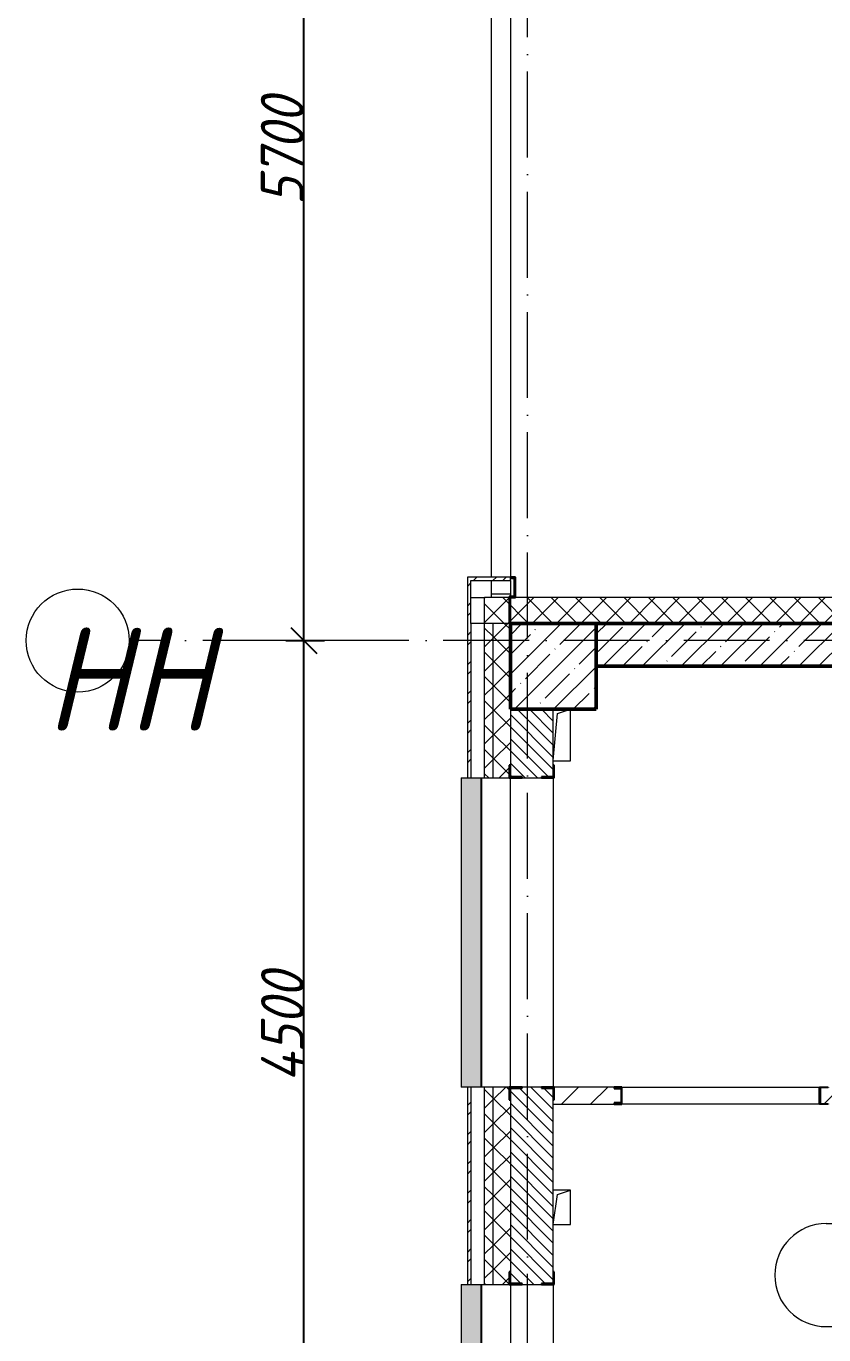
# Model space of a CAD drawing. Header units: millimetres. Extents: x -606178 to 312196, y -19338 to 632709.
# Drawn here: x -431100 to -426456, y 515333 to 522953 of the extents above; entities that cross this region are included whole.
import ezdxf

# ---------------------------------------------------------------- set-up
doc = ezdxf.new("R2010")
doc.units = ezdxf.units.MM
doc.linetypes.add('50_200_ШТРИХ_1Т_ш5_п1_п1_', pattern=[700, 500, -100, 0, -100])
for name, color, linetype, lineweight in [('A-____-____-DIMS', 7, 'Continuous', 9), ('A-FLOR-____-OTLN', 7, 'Continuous', 9), ('A-GENM-____-MCUT', 7, 'Continuous', 25), ('A-GENM-____-OTLN', 7, 'Continuous', 9), ('A-GENM-____-OTLN-1', 7, 'Continuous', 25), ('A-GLAZ-____-OTLN', 7, 'Continuous', 9), ('A-WALL-____-MCUT', 7, 'Continuous', 13), ('A-WALL-____-MCUT-1', 7, 'Continuous', 9), ('A-WALL-____-MCUT-2', 7, 'Continuous', 50), ('A-WALL-____-OTLN', 7, 'Continuous', 9), ('A-WALL-____-PATT-1', 7, 'Continuous', 9), ('A-WALL-FNSH-MCUT-1', 7, 'Continuous', 9), ('I-WALL-____-OTLN', 7, 'Continuous', 9), ('S-COLS-____-MCUT', 7, 'Continuous', 50), ('S-COLS-____-OTLN', 7, 'Continuous', 9), ('S-GRID-____-IDEN', 7, 'Continuous', 9), ('S-GRID-____-OTLN-1', 7, '50_200_ШТРИХ_1Т_ш5_п1_п1_', 9)]:
    doc.layers.add(name, color=color, linetype=linetype, lineweight=lineweight)
doc.layers.add('A-AREA-IDEN-1', color=7, linetype='Continuous', lineweight=9, true_color=0x000000)
doc.layers.add('A-GLAZ-____-OTLN-1', color=7, linetype='Continuous', lineweight=9, true_color=0xc0c0c0)
doc.styles.add('ISOCPEUR_I_9', font='isocpeui.ttf', dxfattribs={"width": 0.9, "height": 250})
doc.dimstyles.new('ISO-2_5_0_9К_БОЛЬШОЙ_ОСИ', dxfattribs={"dimscale": 304.8, "dimtxt": 248.995294, "dimasz": 0.492126, "dimexe": 0.393701, "dimexo": 0, "dimgap": 0, "dimtad": 1, "dimdec": 0, "dimzin": 0, "dimdsep": 46, "dimtxsty": 'ISOCPEUR_I_9', "dimblk1": 'OBLIQUE', "dimblk2": 'OBLIQUE', "dimsah": 1, "dimcen": 0.09, "dimdle": 0.393701, "dimazin": 0, "dimtfac": 1, "dimtdec": 4, "dimtix": 1, "dimtmove": 0, "dimatfit": 3, "dimfxl": 1, "dimtvp": 1, "dimtolj": 1, "dimtzin": 0, "dimarcsym": 2})
pattern_1 = [(45, (-425830.77, 451794.26), (-70.71068, 70.71068), []), (135, (-425830.77, 451794.26), (-70.71068, -70.71068), [])]
pattern_2 = [(45, (-425830.77, 451794.26), (-85.53659, 85.53659), []), (45, (-425773.75, 451794.26), (-85.53659, 85.53659), [])]

# ---------------------------------------------------------------- blocks, each defined once
blk = doc.blocks.new('BSC_Колонна _Прямоугольная - 500х500-V27-АР1_План отверстий 1 этажа в осях 1-64_Ю-ЯЯ')
at = {"layer": 'S-COLS-____-OTLN'}
h = blk.add_hatch(dxfattribs=at)
h.set_pattern_fill('FP_33', color=256, style=0, pattern_type=2)
h.set_pattern_definition([(45, (2200, -67431.04), (-114.04925, 114.04925), []), (45, (2314.05, -67431.04), (-114.04925, 114.04925), [201.613, -40.323, 3.353, -36.97])])
h.paths.add_polyline_path([(-250, -250), (250, -250), (250, 250), (-250, 250)], flags=0)
at = {"layer": 'S-COLS-____-MCUT'}
for p, q in [((250, 250), (-250, 250)), ((-250, 250), (-250, -250)), ((250, -250), (250, 250)), ((-250, -250), (250, -250))]:
    blk.add_line(p, q, dxfattribs=at)
blk = doc.blocks.new('Фахверк_СКБ_Уголок - 250_2700-27497298-АР1_План отверстий 1 этажа в осях 1-64_Ю-ЯЯ')
at = {"layer": 'A-GENM-____-MCUT'}
for p, q in [((200, 181), (125, 181)), ((125, 181), (125, 106)), ((131, 106), (131, 175)), ((131, 175), (200, 175)), ((200, 175), (200, 181)), ((125, 106), (131, 106)), ((131, -6), (125, -6)), ((125, -6), (125, -81)), ((131, -75), (131, -6)), ((200, -75), (131, -75)), ((200, -81), (200, -75)), ((125, -81), (200, -81))]:
    blk.add_line(p, q, dxfattribs=at)
blk = doc.blocks.new('154_Фахверк_СКБ_Швеллер - Тип_100_4010-28225412-АР1_План отверстий 1 этажа в осях 1-64_Ю-ЯЯ')
at = {"layer": 'A-GENM-____-MCUT'}
for p, q in [((125, 50), (175, 50)), ((125, -50), (125, 50)), ((128, 47), (128, -47)), ((175, 47), (128, 47)), ((175, 50), (175, 47)), ((175, -50), (125, -50)), ((128, -47), (175, -47)), ((175, -47), (175, -50))]:
    blk.add_line(p, q, dxfattribs=at)
blk = doc.blocks.new('154_Стойка_СКБ_Швеллер - СМ-2230_100-28215779-АР1_План отверстий 1 этажа в осях 1-64_Ю-ЯЯ')
at = {"layer": 'A-GENM-____-MCUT'}
for p, q in [((171, 50), (125, 50)), ((125, 50), (125, -50)), ((129.5, 42.4), (171, 42.4)), ((129.5, -42.4), (129.5, 42.4)), ((171, 42.4), (171, 50)), ((125, -50), (171, -50)), ((171, -42.4), (129.5, -42.4)), ((171, -50), (171, -42.4))]:
    blk.add_line(p, q, dxfattribs=at)
blk = doc.blocks.new('AR_Отверстие прямоугольное _в плите_ - AR_Отверстие прямоугольное _в плите_-30511980-АР1_План отверстий 1 этажа в осях 1-64_Ю-ЯЯ')
at = {"layer": 'A-GENM-____-OTLN'}
for p, q in [((-49.9, -148.5), (-25, 125)), ((-25, 125), (50, 150)), ((50, -150), (50, 150)), ((-49.9, -150), (50, -150))]:
    blk.add_line(p, q, dxfattribs=at)
blk = doc.blocks.new('AR_Отверстие прямоугольное _в плите_ - AR_Отверстие прямоугольное _в плите_-V231-АР1_План отверстий 1 этажа в осях 1-64_Ю-ЯЯ')
at = {"layer": 'A-GENM-____-OTLN'}
for p, q in [((50, 100), (-49.9, 100)), ((-25, 75), (50, 100)), ((50, -100), (50, 100)), ((-49.9, -99.1), (-25, 75)), ((-49.9, -100), (50, -100))]:
    blk.add_line(p, q, dxfattribs=at)
blk = doc.blocks.new('Отлив_СКБ - Отлив витража_120_НВФ-31885689-АР1_План отверстий 1 этажа в осях 1-64_Ю-ЯЯ')
at = {"layer": 'A-GLAZ-____-OTLN-1'}
for points in [[(1800, 2), (1800, 120), (0, 120), (0, 2), (749.6, 2)], [(1800, 0), (1800, 2), (0, 2), (0, 0), (749.6, 0)]]:
    blk.add_hatch(color=256, dxfattribs=at).paths.add_polyline_path(points, flags=0)
at = {"layer": 'A-GLAZ-____-OTLN'}
for p, q in [((0, 83), (0, 120)), ((1800, 120), (0, 120)), ((1800, 120), (1800, 83)), ((0, 2), (1800, 2)), ((1800, 0), (0, 0))]:
    blk.add_line(p, q, dxfattribs=at)
blk = doc.blocks.new('О_Общий_Откосы металлические_СКБ_Боковой - О_Общий_Откосы металлические_СКБ_Боковой-V250-АР1_План отверстий 1 этажа в осях 1-64_Ю-ЯЯ')
at = {"layer": 'A-GENM-____-MCUT'}
for p, q in [((120, 0), (0, 0)), ((0, 0), (0, -30)), ((120, -30), (120, 0)), ((0, -30), (7, -30)), ((7, -30), (7, -7)), ((7, -7), (113, -7)), ((113, -7), (113, -37)), ((113, -37), (270, -37)), ((270, -30), (120, -30)), ((270, -37), (270, -30))]:
    blk.add_line(p, q, dxfattribs=at)
blk = doc.blocks.new('Ось сетки - Круг_Ø6_00__ISO-2_5_0_9K_-25732049-АР1_План отверстий 1 этажа в осях 1-64_Ю-ЯЯ')
at = {"layer": 'S-GRID-____-IDEN'}
blk.add_circle((0, 0), 3, dxfattribs=at)
blk = doc.blocks.new('_Oblique')
at = {"color": 0, "linetype": 'ByBlock', "lineweight": -2}
blk.add_line((-0.5, -0.5), (0.5, 0.5), dxfattribs=at)
blk = doc.blocks.new('*D4348')
at = {"layer": 'A-____-____-DIMS', "color": 0, "lineweight": -2, "transparency": 16777216}
for p, q in [((-429482.2, 514755.3), (-429482.2, 519495.3)), ((-429588.2, 519375.3), (-429362.2, 519375.3)), ((-429588.2, 514875.3), (-429362.2, 514875.3))]:
    blk.add_line(p, q, dxfattribs=at)
at = {"layer": 'Defpoints', "color": 0, "transparency": 16777216}
for p in [(-429588.2, 519375.3), (-429482.2, 519375.3), (-429588.2, 514875.3)]:
    blk.add_point(p, dxfattribs=at)
at = {"layer": 'A-____-____-DIMS', "color": 0, "lineweight": -2, "transparency": 16777216, "xscale": 150, "yscale": 150, "zscale": 150}
for p, rotation in [((-429482.2, 519375.3), 90), ((-429482.2, 514875.3), 270)]:
    blk.add_blockref('_Oblique', p, dxfattribs=dict(at, rotation=rotation))
at = {"layer": 'A-____-____-DIMS', "color": 0, "transparency": 16777216, "insert": (-429607.2, 517125.3), "char_height": 250, "width": 781.462, "attachment_point": 5, "rotation": 90, "style": 'ISOCPEUR_I_9'}
blk.add_mtext('\\A1;4500', dxfattribs=at)
blk = doc.blocks.new('*D4349')
at = {"layer": 'A-____-____-DIMS', "color": 0, "lineweight": -2, "transparency": 16777216}
for p, q in [((-429482.2, 519255.3), (-429482.2, 525195.3)), ((-429588.2, 525075.3), (-429362.2, 525075.3)), ((-429588.2, 519375.3), (-429362.2, 519375.3))]:
    blk.add_line(p, q, dxfattribs=at)
at = {"layer": 'Defpoints', "color": 0, "transparency": 16777216}
for p in [(-429588.2, 525075.3), (-429482.2, 525075.3), (-429588.2, 519375.3)]:
    blk.add_point(p, dxfattribs=at)
at = {"layer": 'A-____-____-DIMS', "color": 0, "lineweight": -2, "transparency": 16777216, "xscale": 150, "yscale": 150, "zscale": 150}
for p, rotation in [((-429482.2, 525075.3), 90), ((-429482.2, 519375.3), 270)]:
    blk.add_blockref('_Oblique', p, dxfattribs=dict(at, rotation=rotation))
at = {"layer": 'A-____-____-DIMS', "color": 0, "transparency": 16777216, "insert": (-429608.8, 522225.3), "char_height": 250, "width": 758.478, "attachment_point": 5, "rotation": 90, "style": 'ISOCPEUR_I_9'}
blk.add_mtext('\\A1;5700', dxfattribs=at)
blk = doc.blocks.new('AAR_СКБ_Марка_помещения_1_5 ммп - Номер _ Площадь-27962135-АИ_План этажа_Стены_1')
at = {"layer": 'A-AREA-IDEN-1'}
for p, q in [((-2.987, 3), (3.013, 3)), ((-2.987, 0), (3.013, 0))]:
    blk.add_line(p, q, dxfattribs=at)
for centre, start, end in [((-2.987, 1.5), 90, 270), ((3.013, 1.5), 270, 90)]:
    blk.add_arc(centre, 1.5, start, end, dxfattribs=at)

msp = doc.modelspace()

# ---------------------------------------------------------------- hatches: boundary and pattern name
at = {"layer": 'A-WALL-____-PATT-1'}
h = msp.add_hatch(dxfattribs=at)
h.set_pattern_fill('FP_3', color=256, style=0, pattern_type=2)
h.set_pattern_definition(pattern_2)
h.paths.add_polyline_path([(-428510.7712, 519725.3011), (-428280.7712, 519725.3011), (-428280.7712, 519745.3011), (-428530.7712, 519745.3011), (-428530.7712, 519725.3011)], flags=0)
h = msp.add_hatch(dxfattribs=at)
h.set_pattern_fill('FP_3', color=256, style=0, pattern_type=2)
h.set_pattern_definition(pattern_2)
h.paths.add_polyline_path([(-428530.7712, 506725.3011), (-428510.7712, 506725.3011), (-428510.7712, 507975.3011), (-428530.7712, 507975.3011), (-428530.7712, 507403.632)], flags=0)
h.paths.add_polyline_path([(-428530.7712, 509775.3011), (-428510.7712, 509775.3011), (-428510.7712, 510975.3011), (-428530.7712, 510975.3011), (-428530.7712, 510632.6022)], flags=0)
h.paths.add_polyline_path([(-428510.7712, 512775.3011), (-428510.7712, 513825.3011), (-428530.7712, 513825.3011), (-428530.7712, 512775.3011)], flags=0)
h.paths.add_polyline_path([(-428510.7712, 515625.3011), (-428510.7712, 516775.3011), (-428530.7712, 516775.3011), (-428530.7712, 515625.3011)], flags=0)
h.paths.add_polyline_path([(-428530.7712, 518575.3011), (-428510.7712, 518575.3011), (-428510.7712, 519725.3011), (-428530.7712, 519725.3011), (-428530.7712, 518705.0277)], flags=0)
h = msp.add_hatch(dxfattribs=at)
h.set_pattern_fill('FP_1', color=256, style=0, pattern_type=2)
h.set_pattern_definition(pattern_1)
h.paths.add_polyline_path([(-426030.7712, 519475.3011), (-426030.7712, 519625.3011), (-428430.7712, 519625.3011), (-428430.7712, 519475.3011), (-427613.6806, 519475.3011)], flags=0)
h = msp.add_hatch(dxfattribs=at)
h.set_pattern_fill('FP_1', color=256, style=0, pattern_type=2)
h.set_pattern_definition(pattern_1)
h.paths.add_polyline_path([(-428430.7712, 506825.3011), (-428380.7712, 506825.3011), (-428380.7712, 507975.3011), (-428430.7712, 507975.3011), (-428430.7712, 507403.632)], flags=0)
h.paths.add_polyline_path([(-428430.7712, 509775.3011), (-428380.7712, 509775.3011), (-428380.7712, 510975.3011), (-428430.7712, 510975.3011), (-428430.7712, 510632.6022)], flags=0)
h.paths.add_polyline_path([(-428430.7712, 512775.3011), (-428380.7712, 512775.3011), (-428380.7712, 513825.3011), (-428430.7712, 513825.3011), (-428430.7712, 513054.3298)], flags=0)
h.paths.add_polyline_path([(-428380.7712, 515625.3011), (-428380.7712, 516775.3011), (-428430.7712, 516775.3011), (-428430.7712, 515625.3011)], flags=0)
h.paths.add_polyline_path([(-428380.7712, 518575.3011), (-428380.7712, 519475.3011), (-428430.7712, 519475.3011), (-428430.7712, 518575.3011)], flags=0)
h = msp.add_hatch(dxfattribs=at)
h.set_pattern_fill('FP_1', color=256, style=0, pattern_type=2)
h.set_pattern_definition(pattern_1)
h.paths.add_polyline_path([(-428380.7712, 506875.3011), (-428280.7712, 506875.3011), (-428280.7712, 507900.3011), (-428286.7712, 507900.3011), (-428286.7712, 507975.3011), (-428380.7712, 507975.3011), (-428380.7712, 507403.632)], flags=0)
h.paths.add_polyline_path([(-428286.7712, 509775.3011), (-428286.7712, 509850.3011), (-428280.7712, 509850.3011), (-428280.7712, 510975.3011), (-428380.7712, 510975.3011), (-428380.7712, 509775.3011)], flags=0)
h.paths.add_polyline_path([(-428286.7712, 512775.3011), (-428286.7712, 512850.3011), (-428280.7712, 512850.3011), (-428280.7712, 513825.3011), (-428380.7712, 513825.3011), (-428380.7712, 512775.3011)], flags=0)
h.paths.add_polyline_path([(-428286.7712, 515625.3011), (-428286.7712, 515700.3011), (-428280.7712, 515700.3011), (-428280.7712, 516700.3011), (-428286.7712, 516700.3011), (-428286.7712, 516775.3011), (-428380.7712, 516775.3011), (-428380.7712, 515625.3011)], flags=0)
h.paths.add_polyline_path([(-428380.7712, 518575.3011), (-428286.7712, 518575.3011), (-428286.7712, 518650.3011), (-428280.7712, 518650.3011), (-428280.7712, 519475.3011), (-428380.7712, 519475.3011), (-428380.7712, 518705.0277)], flags=0)
h = msp.add_hatch(dxfattribs=at)
h.set_pattern_fill('FP_13', color=256, style=0, pattern_type=2)
h.set_pattern_definition([(45, (-425830.77, 451794.26), (-114.04925, 114.04925), []), (45, (-425716.72, 451794.26), (-114.04925, 114.04925), [201.612, -40.322, 3.353, -36.97])])
h.paths.add_polyline_path([(-420780.7712, 519225.3011), (-420780.7712, 519475.3011), (-421480.7712, 519475.3011), (-421480.7712, 519225.3011)], flags=0)
h.paths.add_polyline_path([(-422630.7712, 519225.3011), (-422630.7712, 519475.3011), (-427780.7712, 519475.3011), (-427780.7712, 519225.3011), (-425846.1799, 519225.3011)], flags=0)
h = msp.add_hatch(dxfattribs=at)
h.set_pattern_fill('FP_6', color=256, style=0, pattern_type=2)
h.set_pattern_definition([(135, (-425830.77, 451794.26), (-35.35534, -35.35534), [])])
h.paths.add_polyline_path([(-428099.7712, 515625.3011), (-428099.7712, 515631.3011), (-428030.7712, 515631.3011), (-428030.7712, 516769.3011), (-428099.7712, 516769.3011), (-428099.7712, 516775.3011), (-428211.7712, 516775.3011), (-428211.7712, 516769.3011), (-428280.7712, 516769.3011), (-428280.7712, 515631.3011), (-428211.7712, 515631.3011), (-428211.7712, 515625.3011)], flags=0)
h.paths.add_polyline_path([(-428211.7712, 518575.3011), (-428099.7712, 518575.3011), (-428099.7712, 518581.3011), (-428030.7712, 518581.3011), (-428030.7712, 518975.3011), (-428280.7712, 518975.3011), (-428280.7712, 518581.3011), (-428211.7712, 518581.3011)], flags=0)
h = msp.add_hatch(dxfattribs=at)
h.set_pattern_fill('FP_4', color=256, style=0, pattern_type=2)
h.set_pattern_definition([(45, (-425830.77, 451794.26), (-84.85281, 84.85281), [])])
h.paths.add_polyline_path([(-424930.7712, 516675.3011), (-424930.7712, 516775.3011), (-426430.7712, 516775.3011), (-426430.7712, 516772.3011), (-426477.7712, 516772.3011), (-426477.7712, 516678.3011), (-426430.7712, 516678.3011), (-426430.7712, 516675.3011), (-425846.1799, 516675.3011)], flags=0)
h.paths.add_polyline_path([(-427676.7712, 516675.3011), (-427676.7712, 516682.9011), (-427635.2712, 516682.9011), (-427635.2712, 516767.7011), (-427676.7712, 516767.7011), (-427676.7712, 516775.3011), (-428024.7712, 516775.3011), (-428024.7712, 516700.3011), (-428030.7712, 516700.3011), (-428030.7712, 516675.3011), (-428024.7712, 516675.3011)], flags=0)

# ---------------------------------------------------------------- linework, layer by layer
at = {"layer": 'A-FLOR-____-OTLN'}
msp.add_line((-428280.7712, 519725.3011), (-428280.7712, 519644.9536), dxfattribs=at)
at = {"layer": 'A-WALL-____-MCUT'}
for p, q in [((-428280.7712, 519475.3011), (-428510.7712, 519475.3011)), ((-428510.7712, 519475.3011), (-428510.7712, 518575.3011)), ((-428030.7712, 518650.3011), (-428030.7712, 518975.3011)), ((-428510.7712, 518575.3011), (-428286.7712, 518575.3011)), ((-428211.7712, 518575.3011), (-428099.7712, 518575.3011)), ((-428286.7712, 516775.3011), (-428510.7712, 516775.3011)), ((-428510.7712, 516775.3011), (-428510.7712, 515625.3011)), ((-428099.7712, 516775.3011), (-428211.7712, 516775.3011)), ((-428030.7712, 515700.3011), (-428030.7712, 516700.3011)), ((-428510.7712, 515625.3011), (-428286.7712, 515625.3011)), ((-428211.7712, 515625.3011), (-428099.7712, 515625.3011))]:
    msp.add_line(p, q, dxfattribs=at)
at = {"layer": 'A-WALL-____-MCUT-1'}
for p, q in [((-426030.7712, 519625.3011), (-428430.7712, 519625.3011)), ((-428430.7712, 518575.3011), (-428430.7712, 519625.3011)), ((-428380.7712, 518575.3011), (-428380.7712, 519475.3011)), ((-428280.7712, 518975.3011), (-428280.7712, 518650.3011)), ((-428430.7712, 515625.3011), (-428430.7712, 516775.3011)), ((-428380.7712, 515625.3011), (-428380.7712, 516775.3011)), ((-428280.7712, 516700.3011), (-428280.7712, 515700.3011))]:
    msp.add_line(p, q, dxfattribs=at)
at = {"layer": 'A-WALL-____-MCUT-2'}
for p, q in [((-422630.7712, 519475.3011), (-427780.7712, 519475.3011)), ((-427780.7712, 519225.3011), (-422630.7712, 519225.3011))]:
    msp.add_line(p, q, dxfattribs=at)
at = {"layer": 'A-WALL-____-OTLN'}
for p, q in [((-428390.7712, 519745.3011), (-428390.7712, 524555.3011)), ((-428280.7712, 524555.3011), (-428280.7712, 519745.3011)), ((-428390.7712, 519625.3011), (-428390.7712, 519725.3011)), ((-428510.7712, 519625.3011), (-428430.7712, 519625.3011)), ((-428280.7712, 519644.9536), (-428390.7712, 519644.9536)), ((-428280.7712, 519644.9536), (-428280.7712, 519632.3011)), ((-428280.7712, 516775.3011), (-428280.7712, 518575.3011)), ((-428030.7712, 518575.3011), (-428030.7712, 516775.3011)), ((-428280.7712, 515625.3011), (-428280.7712, 513825.3011)), ((-428030.7712, 515625.3011), (-428030.7712, 513825.3011))]:
    msp.add_line(p, q, dxfattribs=at)
at = {"layer": 'A-WALL-FNSH-MCUT-1'}
for p, q in [((-428280.7712, 519745.3011), (-428530.7712, 519745.3011)), ((-428530.7712, 519745.3011), (-428530.7712, 518575.3011)), ((-428280.7712, 519725.3011), (-428280.7712, 519745.3011)), ((-428510.7712, 519725.3011), (-428280.7712, 519725.3011)), ((-428510.7712, 519475.3011), (-428510.7712, 519725.3011)), ((-428530.7712, 518575.3011), (-428510.7712, 518575.3011)), ((-428530.7712, 516775.3011), (-428530.7712, 515625.3011)), ((-428510.7712, 516775.3011), (-428530.7712, 516775.3011)), ((-427676.7712, 516775.3011), (-428024.7712, 516775.3011)), ((-428030.7712, 516675.3011), (-427676.7712, 516675.3011)), ((-428530.7712, 515625.3011), (-428510.7712, 515625.3011))]:
    msp.add_line(p, q, dxfattribs=at)
at = {"layer": 'I-WALL-____-OTLN'}
for p, q in [((-427630.7712, 516775.3011), (-426480.7712, 516775.3011)), ((-426480.7712, 516675.3011), (-427630.7712, 516675.3011))]:
    msp.add_line(p, q, dxfattribs=at)
at = {"layer": 'S-GRID-____-OTLN-1'}
for p, q in [((-428180.7712, 504685.847), (-428180.7712, 542687.1106)), ((-321756.3646, 519375.3011), (-430499.5414, 519375.3011))]:
    msp.add_line(p, q, dxfattribs=at)

# ---------------------------------------------------------------- block references
at = {"layer": 'A-AREA-IDEN-1', "xscale": 199.9999999999999, "yscale": 199.9999999999999, "zscale": 199.9999999999999}
msp.add_blockref('AAR_СКБ_Марка_помещения_1_5 ммп - Номер _ Площадь-27962135-АИ_План этажа_Стены_1', (-425844.1246, 515380.5417), dxfattribs=at)
at = {"layer": 'A-GENM-____-OTLN', "rotation": 270.0000000000002}
msp.add_blockref('О_Общий_Откосы металлические_СКБ_Боковой - О_Общий_Откосы металлические_СКБ_Боковой-V250-АР1_План отверстий 1 этажа в осях 1-64_Ю-ЯЯ', (-428250.7712, 519745.3011), dxfattribs=at)
at = {"layer": 'A-GENM-____-OTLN'}
for name, p in [('AR_Отверстие прямоугольное _в плите_ - AR_Отверстие прямоугольное _в плите_-30511980-АР1_План отверстий 1 этажа в осях 1-64_Ю-ЯЯ', (-427980.9036, 518825.3011)), ('AR_Отверстие прямоугольное _в плите_ - AR_Отверстие прямоугольное _в плите_-V231-АР1_План отверстий 1 этажа в осях 1-64_Ю-ЯЯ', (-427980.9036, 516075.3011))]:
    msp.add_blockref(name, p, dxfattribs=at)
at = {"layer": 'A-GENM-____-OTLN-1'}
for name, p, rotation in [('Фахверк_СКБ_Уголок - 250_2700-27497298-АР1_План отверстий 1 этажа в осях 1-64_Ю-ЯЯ', (-428105.7712, 518450.3011), 89.99999999999991), ('Фахверк_СКБ_Уголок - 250_2700-27497298-АР1_План отверстий 1 этажа в осях 1-64_Ю-ЯЯ', (-428205.7712, 516900.3011), 269.9999999999999), ('154_Стойка_СКБ_Швеллер - СМ-2230_100-28215779-АР1_План отверстий 1 этажа в осях 1-64_Ю-ЯЯ', (-427505.7712, 516725.3011), 180), ('Фахверк_СКБ_Уголок - 250_2700-27497298-АР1_План отверстий 1 этажа в осях 1-64_Ю-ЯЯ', (-428105.7712, 515500.3011), 89.99999999999991)]:
    msp.add_blockref(name, p, dxfattribs=dict(at, rotation=rotation))
msp.add_blockref('154_Фахверк_СКБ_Швеллер - Тип_100_4010-28225412-АР1_План отверстий 1 этажа в осях 1-64_Ю-ЯЯ', (-426605.7712, 516725.3011), dxfattribs=at)
at = {"layer": 'A-GLAZ-____-OTLN', "rotation": 90}
for p in [(-428447.7712, 516775.3011), (-428447.7712, 513825.3011)]:
    msp.add_blockref('Отлив_СКБ - Отлив витража_120_НВФ-31885689-АР1_План отверстий 1 этажа в осях 1-64_Ю-ЯЯ', p, dxfattribs=at)
at = {"layer": 'S-COLS-____-OTLN'}
msp.add_blockref('BSC_Колонна _Прямоугольная - 500х500-V27-АР1_План отверстий 1 этажа в осях 1-64_Ю-ЯЯ', (-428030.7712, 519225.3011), dxfattribs=at)
at = {"layer": 'S-GRID-____-IDEN', "xscale": 99.99999999999993, "yscale": 99.99999999999993, "zscale": 99.99999999999993, "rotation": 89.9999999999998}
msp.add_blockref('Ось сетки - Круг_Ø6_00__ISO-2_5_0_9K_-25732049-АР1_План отверстий 1 этажа в осях 1-64_Ю-ЯЯ', (-430799.5414, 519375.3011), dxfattribs=at)

# ---------------------------------------------------------------- texts
at = {"layer": 'S-GRID-____-IDEN', "insert": (-430984.6119, 519451.377), "char_height": 600, "width": 447.341625, "attachment_point": 1, "style": 'ISOCPEUR_I_9'}
msp.add_mtext('НН', dxfattribs=at)

# ---------------------------------------------------------------- dimensions: what is measured, and where the dimension line sits
at = {"layer": 'A-____-____-DIMS'}
for base, p1, p2, override, picture, middle in [((-429482.1668, 525075.3011), (-429588.2328, 519375.3011), (-429588.2328, 525075.3011), {"dimpost": '<>', "dimfxl": 5700}, '*D4349', (-429608.7766, 522225.3011)), ((-429482.1668, 519375.3011), (-429588.2328, 514875.3011), (-429588.2328, 519375.3011), {"dimpost": '<>', "dimfxl": 4500}, '*D4348', (-429607.1668, 517125.3011))]:
    dim = msp.add_linear_dim(base=base, p1=p1, p2=p2, angle=90, dimstyle='ISO-2_5_0_9К_БОЛЬШОЙ_ОСИ', override=override, dxfattribs=at)
    dim.commit()
    dim.dimension.update_dxf_attribs({"geometry": picture, "text_midpoint": middle})

doc.saveas('drawing.dxf')
